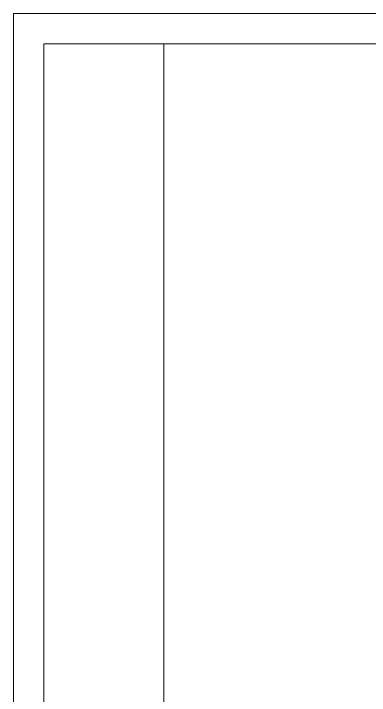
# Paper-space layout '草迹图' of a CAD drawing. Header units: millimetres. Extents: x 0 to 420, y 0 to 297.
# Drawn here: x 0 to 59.2, y 183.6 to 297 of the extents above; entities that cross this region are included whole.
import ezdxf

# ---------------------------------------------------------------- set-up
doc = ezdxf.new("R2010")
doc.units = ezdxf.units.MM
doc.layers.get('0').update_dxf_attribs({"lineweight": 18})

psp = doc.layouts.new('草迹图')

# ---------------------------------------------------------------- linework, layer by layer
at = {"color": 179, "linetype": 'Continuous', "lineweight": 0}
for p, q in [((0.00008801, 296.99990707), (0.00008801, -0.00009293)), ((420.00008801, 296.99990707), (0.00008801, 296.99990707))]:
    psp.add_line(p, q, dxfattribs=at)
at = {"color": 179, "linetype": 'Continuous', "lineweight": 15}
for p, q in [((415.00008801, 291.99990707), (5.00008801, 291.99990707)), ((5.00008801, 291.99990707), (5.00008801, 4.99990707)), ((25.00008801, 291.99990707), (25.00008801, 4.99990707))]:
    psp.add_line(p, q, dxfattribs=at)

doc.saveas('drawing.dxf')
